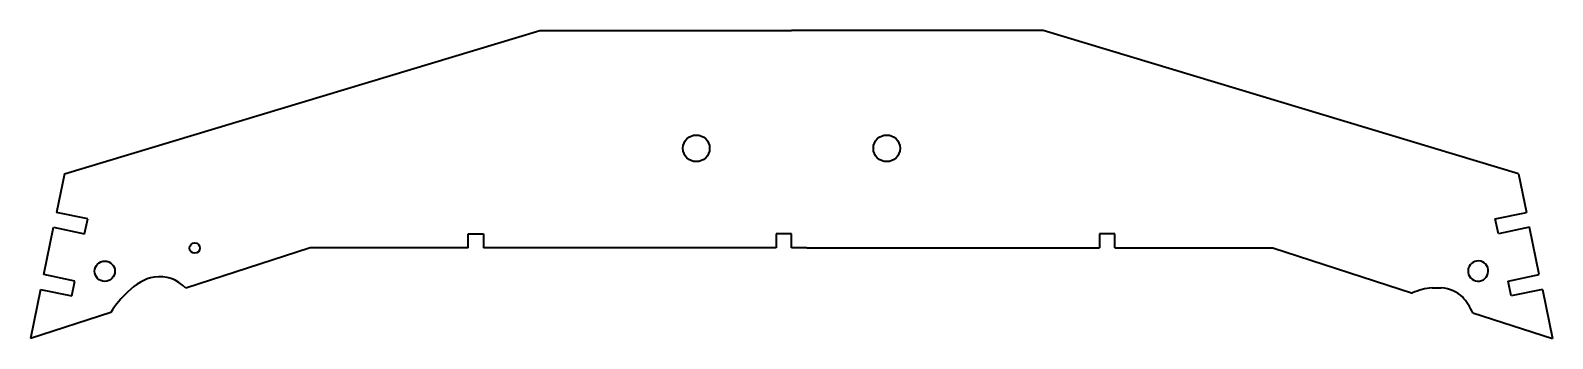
# Model space of a CAD drawing. Extents: x 181 to 660, y 248 to 346.
import ezdxf

# ---------------------------------------------------------------- set-up
doc = ezdxf.new("R2010")
doc.units = 0

msp = doc.modelspace()

# ---------------------------------------------------------------- linework, layer by layer
at = {"color": 7, "lineweight": 35}
for p, q in [((191.437759, 300.326447), (341.248352, 345.569946)), ((341.248352, 345.569946), (420.5, 345.569946)), ((499.751648, 345.569946), (420.5, 345.569946)), ((649.562256, 300.326447), (499.751648, 345.569946)), ((268.858887, 276.999115), (229.611465, 264.28186)), ((318.61319, 276.999115), (268.858887, 276.999115)), ((415.700012, 276.999115), (323.413208, 276.999115)), ((425.299988, 276.999115), (517.586792, 276.999115)), ((522.386841, 276.999115), (572.141113, 276.999115)), ((572.141113, 276.999115), (616.189575, 262.726196)), ((205.977417, 256.623779), (180.690414, 248.430084)), ((635.204529, 256.564819), (660.30957, 248.430084))]:
    msp.add_line(p, q, dxfattribs=at)
at = {"color": 7, "lineweight": 35, "ltscale": 0.308987}
for p, q in [((191.437759, 300.326447), (188.931381, 288.223755)), ((649.562256, 300.326447), (652.068604, 288.223755))]:
    msp.add_line(p, q, dxfattribs=at)
at = {"color": 7, "lineweight": 35, "ltscale": 0.25}
for p, q in [((198.723602, 286.195862), (188.931381, 288.223755)), ((642.276367, 286.195862), (652.068604, 288.223755)), ((187.957993, 283.523468), (197.750214, 281.495575)), ((653.041992, 283.523468), (643.249756, 281.495575)), ((194.658127, 266.564606), (184.865891, 268.592499)), ((646.341858, 266.564606), (656.134094, 268.592499)), ((183.892502, 263.892242), (193.684738, 261.864349)), ((657.107483, 263.892242), (647.315247, 261.864349))]:
    msp.add_line(p, q, dxfattribs=at)
at = {"color": 7, "lineweight": 35, "ltscale": 0.381195}
for p, q in [((184.865891, 268.592499), (187.957993, 283.523468)), ((656.134094, 268.592499), (653.041992, 283.523468))]:
    msp.add_line(p, q, dxfattribs=at)
at = {"color": 7, "lineweight": 35, "ltscale": 0.12}
for p, q in [((197.750214, 281.495575), (198.723602, 286.195862)), ((643.249756, 281.495575), (642.276367, 286.195862)), ((318.61319, 281.4021), (323.413208, 281.4021)), ((420.5, 281.4021), (415.700012, 281.4021)), ((425.299988, 276.999115), (420.5, 276.999115)), ((193.684738, 261.864349), (194.658127, 266.564606)), ((647.315247, 261.864349), (646.341858, 266.564606))]:
    msp.add_line(p, q, dxfattribs=at)
at = {"color": 7, "lineweight": 35, "ltscale": 0.110075}
for p, q in [((318.61319, 276.999115), (318.61319, 281.4021)), ((323.413208, 281.4021), (323.413208, 276.999115)), ((415.700012, 281.4021), (415.700012, 276.999115)), ((420.5, 276.999115), (420.5, 281.4021)), ((517.586792, 281.4021), (517.586792, 276.999115)), ((522.386841, 276.999115), (522.386841, 281.4021))]:
    msp.add_line(p, q, dxfattribs=at)
at = {"color": 7, "lineweight": 35, "ltscale": 0.120001}
msp.add_line((522.386841, 281.4021), (517.586792, 281.4021), dxfattribs=at)
at = {"color": 7, "lineweight": 35, "ltscale": 0.394756}
for p, q in [((183.892502, 263.892242), (180.690414, 248.430084)), ((657.107483, 263.892242), (660.30957, 248.430084))]:
    msp.add_line(p, q, dxfattribs=at)
at = {"color": 7, "lineweight": 35, "ltscale": 0.073284}
msp.add_line((622.327942, 264.417908), (625.259277, 264.407867), dxfattribs=at)
at = {"color": 7, "lineweight": 35, "ltscale": 0.002041}
msp.add_line((616.177246, 262.806885), (616.189575, 262.726196), dxfattribs=at)
at = {"color": 7, "lineweight": 35, "ltscale": 0.003477}
msp.add_line((634.345886, 258.104248), (634.274536, 258.223633), dxfattribs=at)
at = {"color": 7, "lineweight": 35}
for centre, radius in [((390.5, 308.4021), 4.2), ((450.5, 308.4021), 4.2), ((232.470413, 276.962921), 1.647081), ((204.12204, 269.646393), 3.2)]:
    msp.add_circle(centre, radius, dxfattribs=at)
for centre, radius, start, end in [((636.864136, 269.711304), 3.200094, 176.915341, 356.88389), ((636.864441, 269.709534), 3.200094, 356.915331, 176.883895), ((606.970459, 241.830948), 31.847157, 27.557679, 38.369103)]:
    msp.add_arc(centre, radius, start, end, dxfattribs=at)
for centre, major_axis, ratio, start_param, end_param in [((219.665253, 249.767273), (-4.330414, -17.862595), 0.76145, 3.4499434416, 4.0681205997), ((219.667938, 249.760101), (-4.324066, -17.870804), 0.761428, 2.6788647085, 3.449582188), ((620.633057, 253.746567), (13.063507, 5.265518), 0.7159, 1.1648898043, 1.623757883), ((620.633057, 253.746567), (13.063507, 5.265518), 0.7159, 0.3079604022, 0.9426880667), ((217.739914, 249.031158), (-11.104187, -18.171936), 0.657292, 4.2904136791, 4.6961610901)]:
    msp.add_ellipse(centre, major_axis=major_axis, ratio=ratio, start_param=start_param, end_param=end_param, dxfattribs=at)

doc.saveas('drawing.dxf')
